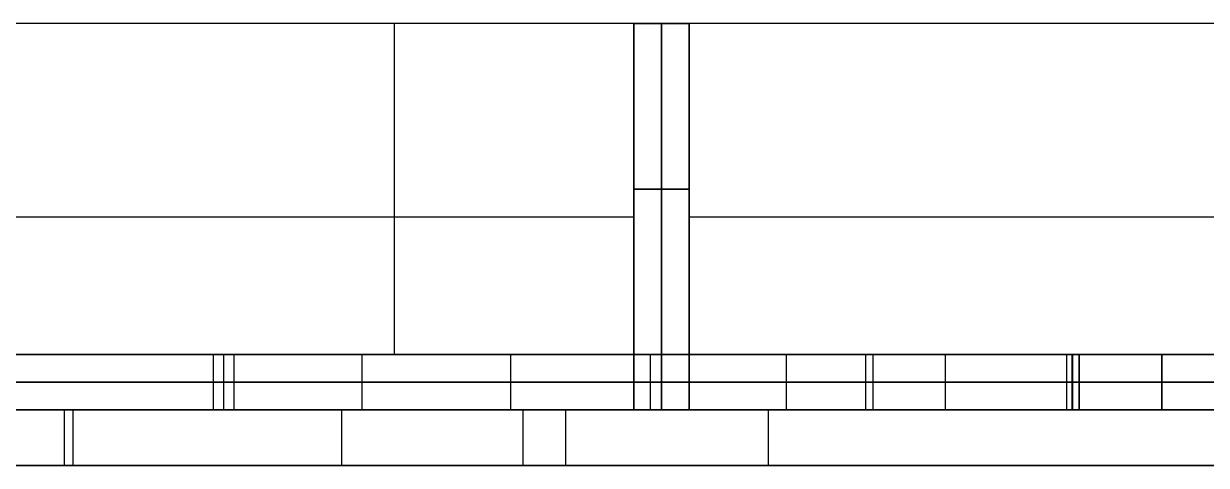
# Model space of a CAD drawing. Header units: millimetres. Extents: x -1533 to 16534, y -9814 to -2517.
# Drawn here: x -950.5 to -609.1, y -9092.5 to -8965 of the extents above; entities that cross this region are included whole.
import ezdxf

# ---------------------------------------------------------------- set-up
doc = ezdxf.new("R2010")
doc.units = ezdxf.units.MM
doc.header["$MEASUREMENT"] = 0
doc.layers.add('DM', color=7, linetype='Continuous', true_color=0xbf3f3f)
doc.layers.add('LINEAS', color=5, linetype='Continuous', true_color=0x0000ff)

msp = doc.modelspace()

# ---------------------------------------------------------------- linework, layer by layer
at = {"layer": 'DM'}
for p, q in [((-436.21209, -8964.96499, 921.95181), (-1250.67138, -8964.96499, 921.95181)), ((-436.21209, -8964.96499, 937.97438), (-1250.67138, -8964.96499, 937.97438)), ((-436.21209, -8964.96499, 929.9631), (-1250.67138, -8964.96499, 929.9631)), ((-843.44173, -8964.96499, 921.95181), (-843.44173, -8964.96499, 937.97438)), ((-843.44173, -9060.48257, 921.95181), (-843.44173, -8964.96499, 921.95181)), ((-843.44173, -9060.48257, 937.97438), (-843.44173, -8964.96499, 937.97438)), ((-774.40661, -9060.48257, 280.00891), (-774.40661, -8964.96499, 392.45534)), ((-774.40661, -8964.96499, 392.45534), (-758.38404, -8964.96499, 392.45534)), ((-774.40661, -8964.96499, 1115.26372), (-774.40661, -9060.48257, 1227.71014)), ((-758.38404, -8964.96499, 1115.26372), (-774.40661, -8964.96499, 1115.26372)), ((-774.40661, -8964.96499, 392.45534), (-774.40661, -8964.96499, 921.95181)), ((-758.38404, -8964.96499, 921.95181), (-774.40661, -8964.96499, 921.95181)), ((-758.38404, -8964.96499, 937.97438), (-774.40661, -8964.96499, 937.97438)), ((-774.40661, -9012.72378, 921.95181), (-774.40661, -8964.96499, 921.95181)), ((-774.40661, -9012.72378, 937.97438), (-774.40661, -8964.96499, 937.97438)), ((-774.40661, -8964.96499, 937.97438), (-774.40661, -8964.96499, 1115.26372)), ((-774.40661, -8964.96499, 753.85953), (-758.38404, -8964.96499, 753.85953)), ((-774.40661, -9060.48257, 753.85953), (-774.40661, -8964.96499, 753.85953)), ((-766.39533, -8964.96499, 392.45534), (-766.39533, -9060.48257, 280.00891)), ((-766.39533, -9060.48257, 1227.71014), (-766.39533, -8964.96499, 1115.26372)), ((-766.39533, -8964.96499, 937.97438), (-766.39533, -8964.96499, 1115.26372)), ((-766.39533, -8964.96499, 392.45534), (-766.39533, -8964.96499, 921.95181)), ((-758.38404, -8964.96499, 392.45534), (-758.38404, -9060.48257, 280.00891)), ((-758.38404, -9060.48257, 1227.71014), (-758.38404, -8964.96499, 1115.26372)), ((-758.38404, -8964.96499, 392.45534), (-758.38404, -8964.96499, 921.95181)), ((-758.38404, -9012.72378, 921.95181), (-758.38404, -8964.96499, 921.95181)), ((-758.38404, -9012.72378, 937.97438), (-758.38404, -8964.96499, 937.97438)), ((-758.38404, -8964.96499, 937.97438), (-758.38404, -8964.96499, 1115.26372)), ((-758.38404, -9060.48257, 753.85953), (-758.38404, -8964.96499, 753.85953)), ((-774.40661, -9012.72378, 921.95181), (-758.38404, -9012.72378, 921.95181)), ((-774.40661, -9060.48257, 921.95181), (-774.40661, -9012.72378, 921.95181)), ((-758.38404, -9012.72378, 937.97438), (-774.40661, -9012.72378, 937.97438)), ((-774.40661, -9012.72378, 937.97438), (-774.40661, -9060.48257, 937.97438)), ((-774.40661, -9012.72378, 921.95181), (-774.40661, -9012.72378, 937.97438)), ((-774.40661, -9012.72378, 929.9631), (-758.38404, -9012.72378, 929.9631)), ((-774.40661, -9060.48257, 929.9631), (-774.40661, -9012.72378, 929.9631)), ((-774.40661, -9012.72378, 921.95181), (-758.38404, -9012.72378, 921.95181)), ((-758.38404, -9012.72378, 937.97438), (-774.40661, -9012.72378, 937.97438)), ((-774.40661, -9060.48257, 921.95181), (-774.40661, -9012.72378, 921.95181)), ((-774.40661, -9012.72378, 937.97438), (-774.40661, -9060.48257, 937.97438)), ((-774.40661, -9012.72378, 921.95181), (-774.40661, -9012.72378, 937.97438)), ((-774.40661, -9012.72378, 336.23213), (-758.38404, -9012.72378, 336.23213)), ((-774.40661, -9012.72378, 1171.48693), (-758.38404, -9012.72378, 1171.48693)), ((-774.40661, -9012.72378, 929.9631), (-758.38404, -9012.72378, 929.9631)), ((-758.38404, -9012.72378, 937.97438), (-774.40661, -9012.72378, 937.97438)), ((-774.40661, -9012.72378, 937.97438), (-774.40661, -9060.48257, 937.97438)), ((-766.39533, -9012.72378, 937.97438), (-766.39533, -9012.72378, 921.95181)), ((-766.39533, -9012.72378, 937.97438), (-766.39533, -9012.72378, 921.95181)), ((-758.38404, -9012.72378, 921.95181), (-758.38404, -9060.48257, 921.95181)), ((-758.38404, -9060.48257, 937.97438), (-758.38404, -9012.72378, 937.97438)), ((-758.38404, -9012.72378, 921.95181), (-758.38404, -9012.72378, 937.97438)), ((-758.38404, -9012.72378, 929.9631), (-758.38404, -9060.48257, 929.9631)), ((-758.38404, -9012.72378, 921.95181), (-758.38404, -9060.48257, 921.95181)), ((-758.38404, -9060.48257, 937.97438), (-758.38404, -9012.72378, 937.97438)), ((-758.38404, -9012.72378, 921.95181), (-758.38404, -9012.72378, 937.97438)), ((-758.38404, -9060.48257, 937.97438), (-758.38404, -9012.72378, 937.97438)), ((-1324.65061, -9020.73506, 921.95181), (-774.40661, -9020.73506, 921.95181)), ((-1324.65061, -9020.73506, 937.97438), (-774.40661, -9020.73506, 937.97438)), ((-774.40661, -9020.73506, 326.80098), (-774.40661, -9020.73506, 921.95181)), ((-774.40661, -9020.73506, 937.97438), (-774.40661, -9020.73506, 1180.91808)), ((-774.40661, -9020.73506, 921.95181), (-774.40661, -9020.73506, 937.97438)), ((-758.38404, -9020.73506, 921.95181), (-362.23286, -9020.73506, 921.95181)), ((-758.38404, -9020.73506, 937.97438), (-362.23286, -9020.73506, 937.97438)), ((-758.38404, -9020.73506, 937.97438), (-758.38404, -9020.73506, 1180.91808)), ((-758.38404, -9020.73506, 921.95181), (-758.38404, -9020.73506, 937.97438)), ((-758.38404, -9020.73506, 326.80098), (-758.38404, -9020.73506, 921.95181)), ((-774.40661, -9036.60317, 937.97438), (-774.40661, -9036.60317, 921.95181)), ((-758.38404, -9036.60317, 937.97438), (-758.38404, -9036.60317, 921.95181)), ((-1139.49055, -9060.48257, 1048.19949), (-774.40661, -9060.48257, 1048.19949)), ((-889.68138, -9060.48257, 807.89781), (-1139.49055, -9060.48257, 807.89781)), ((-645.84716, -9060.48257, 1048.19949), (-1139.49055, -9060.48257, 1048.19949)), ((-1026.04756, -9060.48257, 921.95181), (-895.81543, -9060.48257, 921.95181)), ((-1026.04756, -9060.48257, 937.97438), (-895.81543, -9060.48257, 937.97438)), ((-1026.04756, -9060.48257, 921.95181), (-895.81543, -9060.48257, 921.95181)), ((-1026.04756, -9060.48257, 937.97438), (-895.81543, -9060.48257, 937.97438)), ((-1026.04756, -9060.48257, 929.9631), (-895.81543, -9060.48257, 929.9631)), ((-895.81543, -9060.48257, 937.97438), (-895.81543, -9076.50514, 937.97438)), ((-895.81543, -9060.48257, 921.95181), (-895.81543, -9076.50514, 921.95181)), ((-895.81543, -9060.48257, 921.95181), (-809.97277, -9060.48257, 921.95181)), ((-809.97277, -9060.48257, 937.97438), (-895.81543, -9060.48257, 937.97438)), ((-895.81543, -9060.48257, 937.97438), (-895.81543, -9060.48257, 921.95181)), ((-895.81543, -9060.48257, 929.9631), (-895.81543, -9076.50514, 929.9631)), ((-895.81543, -9060.48257, 937.97438), (-895.81543, -9076.50514, 937.97438)), ((-895.81543, -9060.48257, 921.95181), (-895.81543, -9076.50514, 921.95181)), ((-895.81543, -9060.48257, 937.97438), (-895.81543, -9060.48257, 921.95181)), ((-895.81543, -9060.48257, 921.95181), (-809.97277, -9060.48257, 921.95181)), ((-809.97277, -9060.48257, 937.97438), (-895.81543, -9060.48257, 937.97438)), ((-895.81543, -9060.48257, 929.9631), (-895.81543, -9076.50514, 929.9631)), ((-809.97277, -9060.48257, 921.95181), (-895.81543, -9060.48257, 921.95181)), ((-895.81543, -9060.48257, 921.95181), (-895.81543, -9060.48257, 937.97438)), ((-895.81543, -9060.48257, 937.97438), (-809.97277, -9060.48257, 937.97438)), ((-892.65637, -9076.50514, 1048.19949), (-892.65637, -9060.48257, 1048.19949)), ((-892.65637, -9060.48257, 807.89781), (-892.65637, -9060.48257, 921.95181)), ((-892.65637, -9060.48257, 937.97438), (-892.65637, -9060.48257, 1048.19949)), ((-889.68138, -9076.50514, 548.07054), (-889.68138, -9060.48257, 548.07054)), ((-889.68138, -9076.50514, 807.89781), (-889.68138, -9060.48257, 807.89781)), ((-889.68138, -9060.48257, 548.07054), (-889.68138, -9060.48257, 807.89781)), ((-774.40661, -9060.48257, 548.07054), (-889.68138, -9060.48257, 548.07054)), ((-889.68138, -9076.50514, 677.98417), (-889.68138, -9060.48257, 677.98417)), ((-774.40661, -9060.48257, 798.13501), (-889.68138, -9060.48257, 798.13501)), ((-852.8941, -9060.48257, 937.97438), (-852.8941, -9076.50514, 937.97438)), ((-852.8941, -9060.48257, 921.95181), (-852.8941, -9076.50514, 921.95181)), ((-852.8941, -9060.48257, 937.97438), (-852.8941, -9076.50514, 937.97438)), ((-852.8941, -9060.48257, 921.95181), (-852.8941, -9076.50514, 921.95181)), ((-809.97277, -9060.48257, 937.97438), (-809.97277, -9076.50514, 937.97438)), ((-809.97277, -9060.48257, 921.95181), (-809.97277, -9076.50514, 921.95181)), ((-809.97277, -9060.48257, 921.95181), (-774.40661, -9060.48257, 921.95181)), ((-809.97277, -9060.48257, 937.97438), (-774.40661, -9060.48257, 937.97438)), ((-809.97277, -9060.48257, 921.95181), (-809.97277, -9060.48257, 937.97438)), ((-809.97277, -9060.48257, 929.9631), (-809.97277, -9076.50514, 929.9631)), ((-809.97277, -9060.48257, 937.97438), (-809.97277, -9076.50514, 937.97438)), ((-809.97277, -9060.48257, 921.95181), (-809.97277, -9076.50514, 921.95181)), ((-809.97277, -9060.48257, 921.95181), (-809.97277, -9060.48257, 937.97438)), ((-809.97277, -9060.48257, 921.95181), (-774.40661, -9060.48257, 921.95181)), ((-809.97277, -9060.48257, 937.97438), (-774.40661, -9060.48257, 937.97438)), ((-809.97277, -9060.48257, 929.9631), (-809.97277, -9076.50514, 929.9631)), ((-809.97277, -9060.48257, 929.9631), (-774.40661, -9060.48257, 929.9631)), ((-809.97277, -9060.48257, 937.97438), (-809.97277, -9060.48257, 921.95181)), ((-774.40661, -9076.50514, 594.79215), (-774.40661, -9060.48257, 594.79215)), ((-774.40661, -9076.50514, 674.25605), (-774.40661, -9060.48257, 674.25605)), ((-774.40661, -9076.50514, 854.17432), (-774.40661, -9060.48257, 854.17432)), ((-774.40661, -9076.50514, 974.11983), (-774.40661, -9060.48257, 974.11983)), ((-774.40661, -9076.50514, 1048.19949), (-774.40661, -9060.48257, 1048.19949)), ((-774.40661, -9060.48257, 548.07054), (-774.40661, -9076.50514, 548.07054)), ((-774.40661, -9060.48257, 594.79215), (-774.40661, -9060.48257, 548.07054)), ((-774.40661, -9060.48257, 594.79215), (-774.40661, -9060.48257, 674.25605)), ((-774.40661, -9060.48257, 854.17432), (-774.40661, -9060.48257, 674.25605)), ((-774.40661, -9060.48257, 854.17432), (-774.40661, -9060.48257, 921.95181)), ((-774.40661, -9060.48257, 1048.19949), (-774.40661, -9060.48257, 974.11983)), ((-774.40661, -9060.48257, 974.11983), (-758.38404, -9060.48257, 974.11983)), ((-758.38404, -9060.48257, 594.79215), (-774.40661, -9060.48257, 594.79215)), ((-774.40661, -9060.48257, 674.25605), (-758.38404, -9060.48257, 674.25605)), ((-758.38404, -9060.48257, 854.17432), (-774.40661, -9060.48257, 854.17432)), ((-758.38404, -9060.48257, 1048.19949), (-774.40661, -9060.48257, 1048.19949)), ((-758.38404, -9060.48257, 548.07054), (-774.40661, -9060.48257, 548.07054)), ((-774.40661, -9060.48257, 937.97438), (-774.40661, -9060.48257, 974.11983)), ((-774.40661, -9060.48257, 937.97438), (-774.40661, -9060.48257, 921.95181)), ((-774.40661, -9076.50514, 634.5241), (-774.40661, -9060.48257, 634.5241)), ((-774.40661, -9076.50514, 914.14707), (-774.40661, -9060.48257, 914.14707)), ((-758.38404, -9060.48257, 798.13501), (-774.40661, -9060.48257, 798.13501)), ((-774.40661, -9060.48257, 937.97438), (-774.40661, -9060.48257, 921.95181)), ((-758.38404, -9060.48257, 280.00891), (-774.40661, -9060.48257, 280.00891)), ((-774.40661, -9060.48257, 1227.71014), (-758.38404, -9060.48257, 1227.71014)), ((-774.40661, -9076.50514, 280.00891), (-774.40661, -9060.48257, 280.00891)), ((-774.40661, -9076.50514, 1048.19949), (-774.40661, -9060.48257, 1048.19949)), ((-774.40661, -9060.48257, 1048.19949), (-774.40661, -9060.48257, 974.11983)), ((-774.40661, -9060.48257, 548.07054), (-774.40661, -9076.50514, 548.07054)), ((-758.38404, -9060.48257, 1048.19949), (-774.40661, -9060.48257, 1048.19949)), ((-758.38404, -9060.48257, 548.07054), (-774.40661, -9060.48257, 548.07054)), ((-774.40661, -9076.50514, 594.79215), (-774.40661, -9060.48257, 594.79215)), ((-774.40661, -9076.50514, 674.25605), (-774.40661, -9060.48257, 674.25605)), ((-758.38404, -9060.48257, 594.79215), (-774.40661, -9060.48257, 594.79215)), ((-774.40661, -9060.48257, 674.25605), (-758.38404, -9060.48257, 674.25605)), ((-774.40661, -9060.48257, 594.79215), (-774.40661, -9060.48257, 548.07054)), ((-774.40661, -9060.48257, 594.79215), (-774.40661, -9060.48257, 674.25605)), ((-774.40661, -9076.50514, 854.17432), (-774.40661, -9060.48257, 854.17432)), ((-774.40661, -9076.50514, 974.11983), (-774.40661, -9060.48257, 974.11983)), ((-758.38404, -9060.48257, 854.17432), (-774.40661, -9060.48257, 854.17432)), ((-774.40661, -9060.48257, 974.11983), (-758.38404, -9060.48257, 974.11983)), ((-774.40661, -9060.48257, 854.17432), (-774.40661, -9060.48257, 674.25605)), ((-774.40661, -9060.48257, 854.17432), (-774.40661, -9060.48257, 921.95181)), ((-774.40661, -9060.48257, 1227.71014), (-774.40661, -9076.50514, 1227.71014)), ((-774.40661, -9060.48257, 937.97438), (-774.40661, -9060.48257, 974.11983)), ((-774.40661, -9060.48257, 937.97438), (-774.40661, -9060.48257, 921.95181)), ((-774.40661, -9076.50514, 634.5241), (-774.40661, -9060.48257, 634.5241)), ((-774.40661, -9076.50514, 914.14707), (-774.40661, -9060.48257, 914.14707)), ((-758.38404, -9060.48257, 798.13501), (-774.40661, -9060.48257, 798.13501)), ((-774.40661, -9060.48257, 937.97438), (-758.38404, -9060.48257, 937.97438)), ((-774.40661, -9076.50514, 1048.19949), (-774.40661, -9060.48257, 1048.19949)), ((-774.40661, -9060.48257, 1048.19949), (-774.40661, -9060.48257, 548.07054)), ((-774.40661, -9060.48257, 548.07054), (-774.40661, -9076.50514, 548.07054)), ((-769.53054, -9076.50514, 548.07054), (-769.53054, -9060.48257, 548.07054)), ((-766.39533, -9076.50514, 594.79215), (-766.39533, -9060.48257, 594.79215)), ((-766.39533, -9076.50514, 674.25605), (-766.39533, -9060.48257, 674.25605)), ((-766.39533, -9076.50514, 854.17432), (-766.39533, -9060.48257, 854.17432)), ((-766.39533, -9076.50514, 974.11983), (-766.39533, -9060.48257, 974.11983)), ((-766.39533, -9060.48257, 1227.71014), (-766.39533, -9076.50514, 1227.71014)), ((-766.39533, -9076.50514, 594.79215), (-766.39533, -9060.48257, 594.79215)), ((-766.39533, -9076.50514, 674.25605), (-766.39533, -9060.48257, 674.25605)), ((-766.39533, -9076.50514, 854.17432), (-766.39533, -9060.48257, 854.17432)), ((-766.39533, -9076.50514, 974.11983), (-766.39533, -9060.48257, 974.11983)), ((-766.39533, -9076.50514, 280.00891), (-766.39533, -9060.48257, 280.00891)), ((-649.37969, -9060.48257, 548.07054), (-758.38404, -9060.48257, 548.07054)), ((-758.38404, -9076.50514, 594.79215), (-758.38404, -9060.48257, 594.79215)), ((-758.38404, -9076.50514, 674.25605), (-758.38404, -9060.48257, 674.25605)), ((-758.38404, -9076.50514, 854.17432), (-758.38404, -9060.48257, 854.17432)), ((-758.38404, -9076.50514, 974.11983), (-758.38404, -9060.48257, 974.11983)), ((-758.38404, -9076.50514, 1048.19949), (-758.38404, -9060.48257, 1048.19949)), ((-758.38404, -9060.48257, 548.07054), (-758.38404, -9076.50514, 548.07054)), ((-758.38404, -9060.48257, 594.79215), (-758.38404, -9060.48257, 548.07054)), ((-758.38404, -9060.48257, 674.25605), (-758.38404, -9060.48257, 594.79215)), ((-758.38404, -9060.48257, 854.17432), (-758.38404, -9060.48257, 674.25605)), ((-758.38404, -9060.48257, 974.11983), (-758.38404, -9060.48257, 937.97438)), ((-758.38404, -9060.48257, 1048.19949), (-758.38404, -9060.48257, 974.11983)), ((-758.38404, -9060.48257, 1048.19949), (-645.82218, -9060.48257, 1048.19949)), ((-758.38404, -9060.48257, 921.95181), (-730.37813, -9060.48257, 921.95181)), ((-758.38404, -9060.48257, 937.97438), (-730.37813, -9060.48257, 937.97438)), ((-758.38404, -9060.48257, 921.95181), (-758.38404, -9060.48257, 854.17432)), ((-758.38404, -9060.48257, 921.95181), (-758.38404, -9060.48257, 937.97438)), ((-758.38404, -9076.50514, 634.5241), (-758.38404, -9060.48257, 634.5241)), ((-758.38404, -9076.50514, 914.14707), (-758.38404, -9060.48257, 914.14707)), ((-647.60094, -9060.48257, 798.13501), (-758.38404, -9060.48257, 798.13501)), ((-758.38404, -9060.48257, 921.95181), (-758.38404, -9060.48257, 937.97438)), ((-758.38404, -9060.48257, 921.95181), (-730.37813, -9060.48257, 921.95181)), ((-758.38404, -9060.48257, 937.97438), (-730.37813, -9060.48257, 937.97438)), ((-758.38404, -9060.48257, 929.9631), (-730.37813, -9060.48257, 929.9631)), ((-758.38404, -9076.50514, 280.00891), (-758.38404, -9060.48257, 280.00891)), ((-758.38404, -9076.50514, 1048.19949), (-758.38404, -9060.48257, 1048.19949)), ((-758.38404, -9060.48257, 1048.19949), (-758.38404, -9060.48257, 974.11983)), ((-758.38404, -9060.48257, 548.07054), (-758.38404, -9076.50514, 548.07054)), ((-758.38404, -9076.50514, 594.79215), (-758.38404, -9060.48257, 594.79215)), ((-758.38404, -9076.50514, 674.25605), (-758.38404, -9060.48257, 674.25605)), ((-758.38404, -9060.48257, 594.79215), (-758.38404, -9060.48257, 548.07054)), ((-758.38404, -9060.48257, 674.25605), (-758.38404, -9060.48257, 594.79215)), ((-758.38404, -9076.50514, 854.17432), (-758.38404, -9060.48257, 854.17432)), ((-758.38404, -9076.50514, 974.11983), (-758.38404, -9060.48257, 974.11983)), ((-758.38404, -9060.48257, 854.17432), (-758.38404, -9060.48257, 674.25605)), ((-758.38404, -9060.48257, 974.11983), (-758.38404, -9060.48257, 937.97438)), ((-758.38404, -9060.48257, 1227.71014), (-758.38404, -9076.50514, 1227.71014)), ((-758.38404, -9060.48257, 921.95181), (-758.38404, -9060.48257, 854.17432)), ((-758.38404, -9060.48257, 921.95181), (-758.38404, -9060.48257, 937.97438)), ((-758.38404, -9076.50514, 634.5241), (-758.38404, -9060.48257, 634.5241)), ((-758.38404, -9076.50514, 914.14707), (-758.38404, -9060.48257, 914.14707)), ((-730.37813, -9060.48257, 937.97438), (-730.37813, -9076.50514, 937.97438)), ((-730.37813, -9060.48257, 921.95181), (-730.37813, -9076.50514, 921.95181)), ((-730.37813, -9060.48257, 921.95181), (-684.52302, -9060.48257, 921.95181)), ((-730.37813, -9060.48257, 937.97438), (-730.37813, -9060.48257, 921.95181)), ((-684.52302, -9060.48257, 937.97438), (-730.37813, -9060.48257, 937.97438)), ((-730.37813, -9060.48257, 929.9631), (-730.37813, -9076.50514, 929.9631)), ((-730.37813, -9060.48257, 937.97438), (-730.37813, -9076.50514, 937.97438)), ((-730.37813, -9060.48257, 921.95181), (-730.37813, -9076.50514, 921.95181)), ((-730.37813, -9060.48257, 937.97438), (-730.37813, -9060.48257, 921.95181)), ((-730.37813, -9060.48257, 921.95181), (-684.52302, -9060.48257, 921.95181)), ((-684.52302, -9060.48257, 937.97438), (-730.37813, -9060.48257, 937.97438)), ((-730.37813, -9060.48257, 929.9631), (-730.37813, -9076.50514, 929.9631)), ((-684.52302, -9060.48257, 921.95181), (-730.37813, -9060.48257, 921.95181)), ((-730.37813, -9060.48257, 921.95181), (-730.37813, -9060.48257, 937.97438)), ((-730.37813, -9060.48257, 937.97438), (-684.52302, -9060.48257, 937.97438)), ((-707.45058, -9060.48257, 937.97438), (-707.45058, -9076.50514, 937.97438)), ((-707.45058, -9060.48257, 921.95181), (-707.45058, -9076.50514, 921.95181)), ((-707.45058, -9060.48257, 937.97438), (-707.45058, -9076.50514, 937.97438)), ((-707.45058, -9060.48257, 921.95181), (-707.45058, -9076.50514, 921.95181)), ((-705.32566, -9076.50514, -804.87119), (-705.32566, -9060.48257, -804.87119)), ((-465.02397, -9060.48257, -804.87119), (-705.32566, -9060.48257, -804.87119)), ((-705.32566, -9076.50514, 548.07054), (-705.32566, -9060.48257, 548.07054)), ((-705.32566, -9060.48257, -804.87119), (-705.32566, -9060.48257, 548.07054)), ((-705.32566, -9060.48257, 548.07054), (-590.92693, -9060.48257, 548.07054)), ((-684.52302, -9060.48257, 937.97438), (-684.52302, -9076.50514, 937.97438)), ((-684.52302, -9060.48257, 921.95181), (-684.52302, -9076.50514, 921.95181)), ((-684.52302, -9060.48257, 921.95181), (-646.7202, -9060.48257, 921.95181)), ((-684.52302, -9060.48257, 937.97438), (-646.60623, -9060.48257, 937.97438)), ((-684.52302, -9060.48257, 921.95181), (-684.52302, -9060.48257, 937.97438)), ((-684.52302, -9060.48257, 929.9631), (-684.52302, -9076.50514, 929.9631)), ((-684.52302, -9060.48257, 937.97438), (-684.52302, -9076.50514, 937.97438)), ((-684.52302, -9060.48257, 921.95181), (-684.52302, -9076.50514, 921.95181)), ((-684.52302, -9060.48257, 921.95181), (-684.52302, -9060.48257, 937.97438)), ((-684.52302, -9060.48257, 921.95181), (-645.84716, -9060.48257, 921.95181)), ((-684.52302, -9060.48257, 937.97438), (-645.84716, -9060.48257, 937.97438)), ((-684.52302, -9060.48257, 929.9631), (-684.52302, -9076.50514, 929.9631)), ((-684.52302, -9060.48257, 929.9631), (-645.84716, -9060.48257, 929.9631)), ((-684.52302, -9060.48257, 937.97438), (-684.52302, -9060.48257, 921.95181)), ((-649.37969, -9076.50514, 548.07054), (-649.37969, -9060.48257, 548.07054)), ((-646.7202, -9060.48257, 921.95181), (-649.37969, -9060.48257, 548.07054)), ((-647.60094, -9076.50514, 798.13501), (-647.60094, -9060.48257, 798.13501)), ((-646.60623, -9060.48257, 937.97438), (-646.7202, -9060.48257, 921.95181)), ((-645.82218, -9060.48257, 1048.19949), (-646.60623, -9060.48257, 937.97438)), ((-645.84716, -9060.48257, 921.95181), (-645.84716, -9076.50514, 921.95181)), ((-645.84716, -9060.48257, 937.97438), (-645.84716, -9076.50514, 937.97438)), ((-645.84716, -9060.48257, 921.95181), (-645.84716, -9060.48257, 937.97438)), ((-645.84716, -9060.48257, 929.9631), (-645.84716, -9076.50514, 929.9631)), ((-645.84716, -9060.48257, 937.97438), (-309.50763, -9060.48257, 937.97438)), ((-645.84716, -9076.50514, 1048.19949), (-645.84716, -9060.48257, 1048.19949)), ((-645.82218, -9076.50514, 1048.19949), (-645.82218, -9060.48257, 1048.19949)), ((-621.92932, -9060.48257, 921.95181), (-428.81556, -9060.48257, 921.95181)), ((-621.92932, -9076.50514, 921.95181), (-621.92932, -9060.48257, 921.95181)), ((-621.92932, -9060.48257, 937.97438), (-621.92932, -9076.50514, 937.97438)), ((-621.92932, -9060.48257, 921.95181), (-621.92932, -9060.48257, 937.97438)), ((-428.81556, -9060.48257, 937.97438), (-621.92932, -9060.48257, 937.97438)), ((-621.92932, -9076.50514, 929.9631), (-621.92932, -9060.48257, 929.9631)), ((-621.92932, -9060.48257, 929.9631), (-428.81556, -9060.48257, 929.9631)), ((-889.68138, -9068.49385, 807.89781), (-1139.49055, -9068.49385, 807.89781)), ((-1139.49055, -9068.49385, 1048.19949), (-774.40661, -9068.49385, 1048.19949)), ((-809.97277, -9068.49385, 937.97438), (-895.81543, -9068.49385, 937.97438)), ((-895.81543, -9068.49385, 937.97438), (-895.81543, -9068.49385, 921.95181)), ((-895.81543, -9068.49385, 921.95181), (-809.97277, -9068.49385, 921.95181)), ((-809.97277, -9068.49385, 937.97438), (-895.81543, -9068.49385, 937.97438)), ((-895.81543, -9068.49385, 937.97438), (-895.81543, -9068.49385, 921.95181)), ((-895.81543, -9068.49385, 921.95181), (-809.97277, -9068.49385, 921.95181)), ((-889.68138, -9068.49385, 548.07054), (-889.68138, -9068.49385, 807.89781)), ((-774.40661, -9068.49385, 548.07054), (-889.68138, -9068.49385, 548.07054)), ((-809.97277, -9068.49385, 921.95181), (-809.97277, -9068.49385, 937.97438)), ((-809.97277, -9068.49385, 921.95181), (-809.97277, -9068.49385, 937.97438)), ((-758.38404, -9068.49385, 594.79215), (-774.40661, -9068.49385, 594.79215)), ((-774.40661, -9068.49385, 594.79215), (-774.40661, -9068.49385, 674.25605)), ((-774.40661, -9068.49385, 674.25605), (-758.38404, -9068.49385, 674.25605)), ((-758.38404, -9068.49385, 854.17432), (-774.40661, -9068.49385, 854.17432)), ((-774.40661, -9068.49385, 854.17432), (-774.40661, -9068.49385, 974.11983)), ((-774.40661, -9068.49385, 974.11983), (-758.38404, -9068.49385, 974.11983)), ((-774.40661, -9068.49385, 1048.19949), (-758.38404, -9068.49385, 1048.19949)), ((-758.38404, -9068.49385, 548.07054), (-774.40661, -9068.49385, 548.07054)), ((-758.38404, -9068.49385, 594.79215), (-774.40661, -9068.49385, 594.79215)), ((-774.40661, -9068.49385, 594.79215), (-774.40661, -9068.49385, 674.25605)), ((-774.40661, -9068.49385, 674.25605), (-758.38404, -9068.49385, 674.25605)), ((-758.38404, -9068.49385, 854.17432), (-774.40661, -9068.49385, 854.17432)), ((-774.40661, -9068.49385, 854.17432), (-774.40661, -9068.49385, 974.11983)), ((-774.40661, -9068.49385, 974.11983), (-758.38404, -9068.49385, 974.11983)), ((-758.38404, -9068.49385, 1048.19949), (-645.82218, -9068.49385, 1048.19949)), ((-649.37969, -9068.49385, 548.07054), (-758.38404, -9068.49385, 548.07054)), ((-758.38404, -9068.49385, 674.25605), (-758.38404, -9068.49385, 594.79215)), ((-758.38404, -9068.49385, 974.11983), (-758.38404, -9068.49385, 854.17432)), ((-758.38404, -9068.49385, 674.25605), (-758.38404, -9068.49385, 594.79215)), ((-758.38404, -9068.49385, 974.11983), (-758.38404, -9068.49385, 854.17432)), ((-684.52302, -9068.49385, 937.97438), (-730.37813, -9068.49385, 937.97438)), ((-730.37813, -9068.49385, 937.97438), (-730.37813, -9068.49385, 921.95181)), ((-730.37813, -9068.49385, 921.95181), (-684.52302, -9068.49385, 921.95181)), ((-684.52302, -9068.49385, 937.97438), (-730.37813, -9068.49385, 937.97438)), ((-730.37813, -9068.49385, 937.97438), (-730.37813, -9068.49385, 921.95181)), ((-730.37813, -9068.49385, 921.95181), (-684.52302, -9068.49385, 921.95181)), ((-684.52302, -9068.49385, 921.95181), (-684.52302, -9068.49385, 937.97438)), ((-684.52302, -9068.49385, 921.95181), (-684.52302, -9068.49385, 937.97438)), ((-645.82218, -9068.49385, 1048.19949), (-649.37969, -9068.49385, 548.07054)), ((-645.84716, -9068.49385, 937.97438), (-645.84716, -9068.49385, 921.95181)), ((-621.92932, -9068.49385, 937.97438), (-621.92932, -9068.49385, 921.95181)), ((-1139.49055, -9076.50514, 1048.19949), (-774.40661, -9076.50514, 1048.19949)), ((-889.68138, -9076.50514, 807.89781), (-1139.49055, -9076.50514, 807.89781)), ((-1139.49055, -9076.50514, 1048.19949), (-645.84716, -9076.50514, 1048.19949)), ((-1073.14542, -9076.50514, -804.87119), (-303.54371, -9076.50514, -804.87119)), ((-303.54371, -9076.50514, -631.96596), (-962.17954, -9076.50514, -631.96596)), ((-858.72077, -9076.50514, -148.45229), (-938.78079, -9076.50514, -600.63732)), ((-938.78079, -9076.50514, -600.63732), (-938.78079, -9092.52771, -600.63732)), ((-938.78079, -9076.50514, -600.63732), (-339.60372, -9076.50514, -600.63732)), ((-601.08399, -9076.50514, 722.27036), (-936.23933, -9076.50514, 722.27036)), ((-936.23933, -9076.50514, 722.27036), (-936.23933, -9092.52771, 722.27036)), ((-936.23933, -9076.50514, 722.27036), (-936.23933, -9076.50514, 426.15413)), ((-936.23933, -9076.50514, 426.15413), (-936.23933, -9092.52771, 426.15413)), ((-936.23933, -9076.50514, 1091.7199), (-936.23933, -9092.52771, 1091.7199)), ((-936.23933, -9076.50514, 1091.7199), (-936.23933, -9076.50514, 764.37739)), ((-936.23933, -9076.50514, 764.37739), (-936.23933, -9092.52771, 764.37739)), ((-936.23933, -9076.50514, 764.37739), (-602.82174, -9076.50514, 764.37739)), ((-809.97277, -9076.50514, 937.97438), (-895.81543, -9076.50514, 937.97438)), ((-895.81543, -9076.50514, 937.97438), (-895.81543, -9076.50514, 921.95181)), ((-895.81543, -9076.50514, 921.95181), (-809.97277, -9076.50514, 921.95181)), ((-809.97277, -9076.50514, 937.97438), (-895.81543, -9076.50514, 937.97438)), ((-895.81543, -9076.50514, 937.97438), (-895.81543, -9076.50514, 921.95181)), ((-895.81543, -9076.50514, 921.95181), (-809.97277, -9076.50514, 921.95181)), ((-809.97277, -9076.50514, 929.9631), (-895.81543, -9076.50514, 929.9631)), ((-892.65637, -9076.50514, 807.89781), (-892.65637, -9076.50514, 921.95181)), ((-892.65637, -9076.50514, 937.97438), (-892.65637, -9076.50514, 1048.19949)), ((-889.68138, -9076.50514, 548.07054), (-889.68138, -9076.50514, 807.89781)), ((-774.40661, -9076.50514, 548.07054), (-889.68138, -9076.50514, 548.07054)), ((-647.60094, -9076.50514, 798.13501), (-889.68138, -9076.50514, 798.13501)), ((-858.72077, -9076.50514, -148.45229), (-858.72077, -9092.52771, -148.45229)), ((-373.85863, -9076.50514, -148.45229), (-858.72077, -9076.50514, -148.45229)), ((-852.8941, -9076.50514, 937.97438), (-852.8941, -9076.50514, 921.95181)), ((-809.97277, -9076.50514, 921.95181), (-809.97277, -9076.50514, 937.97438)), ((-809.97277, -9076.50514, 921.95181), (-809.97277, -9076.50514, 937.97438)), ((-806.44066, -9076.50514, 1337.57264), (373.55934, -9076.50514, 1337.57264)), ((-806.44066, -9076.50514, 1337.57264), (-806.44066, -9092.52771, 1337.57264)), ((-383.96665, -9076.50514, 186.9848), (-794.07683, -9076.50514, 186.9848)), ((-794.07683, -9076.50514, 186.9848), (-794.07683, -9092.52771, 186.9848)), ((-794.07683, -9076.50514, 186.9848), (-794.07683, -9076.50514, -112.05386)), ((-794.07683, -9076.50514, -112.05386), (-794.07683, -9092.52771, -112.05386)), ((-794.07683, -9076.50514, -112.05386), (-383.96665, -9076.50514, -112.05386)), ((-758.38404, -9076.50514, 594.79215), (-774.40661, -9076.50514, 594.79215)), ((-774.40661, -9076.50514, 594.79215), (-774.40661, -9076.50514, 674.25605)), ((-774.40661, -9076.50514, 674.25605), (-758.38404, -9076.50514, 674.25605)), ((-758.38404, -9076.50514, 854.17432), (-774.40661, -9076.50514, 854.17432)), ((-774.40661, -9076.50514, 854.17432), (-774.40661, -9076.50514, 974.11983)), ((-774.40661, -9076.50514, 974.11983), (-758.38404, -9076.50514, 974.11983)), ((-774.40661, -9076.50514, 1048.19949), (-758.38404, -9076.50514, 1048.19949)), ((-758.38404, -9076.50514, 548.07054), (-774.40661, -9076.50514, 548.07054)), ((-774.40661, -9076.50514, 1227.71014), (-758.38404, -9076.50514, 1227.71014)), ((-774.40661, -9076.50514, 1227.71014), (-774.40661, -9076.50514, 1048.19949)), ((-774.40661, -9076.50514, 280.00891), (-758.38404, -9076.50514, 280.00891)), ((-774.40661, -9076.50514, 1048.19949), (-758.38404, -9076.50514, 1048.19949)), ((-758.38404, -9076.50514, 548.07054), (-774.40661, -9076.50514, 548.07054)), ((-774.40661, -9076.50514, 548.07054), (-774.40661, -9076.50514, 280.00891)), ((-758.38404, -9076.50514, 594.79215), (-774.40661, -9076.50514, 594.79215)), ((-774.40661, -9076.50514, 594.79215), (-774.40661, -9076.50514, 674.25605)), ((-774.40661, -9076.50514, 674.25605), (-758.38404, -9076.50514, 674.25605)), ((-758.38404, -9076.50514, 854.17432), (-774.40661, -9076.50514, 854.17432)), ((-774.40661, -9076.50514, 854.17432), (-774.40661, -9076.50514, 974.11983)), ((-774.40661, -9076.50514, 974.11983), (-758.38404, -9076.50514, 974.11983)), ((-774.40661, -9076.50514, 634.5241), (-758.38404, -9076.50514, 634.5241)), ((-774.40661, -9076.50514, 914.14707), (-758.38404, -9076.50514, 914.14707)), ((-758.38404, -9076.50514, 854.17432), (-774.40661, -9076.50514, 854.17432)), ((-774.40661, -9076.50514, 854.17432), (-774.40661, -9076.50514, 974.11983)), ((-774.40661, -9076.50514, 974.11983), (-758.38404, -9076.50514, 974.11983)), ((-758.38404, -9076.50514, 594.79215), (-774.40661, -9076.50514, 594.79215)), ((-774.40661, -9076.50514, 594.79215), (-774.40661, -9076.50514, 674.25605)), ((-774.40661, -9076.50514, 674.25605), (-758.38404, -9076.50514, 674.25605)), ((-766.39533, -9076.50514, 548.07054), (-766.39533, -9076.50514, 280.00891)), ((-766.39533, -9076.50514, 1227.71014), (-766.39533, -9076.50514, 1048.19949)), ((-766.39533, -9076.50514, 674.25605), (-766.39533, -9076.50514, 594.79215)), ((-766.39533, -9076.50514, 974.11983), (-766.39533, -9076.50514, 854.17432)), ((-649.37969, -9076.50514, 548.07054), (-758.38404, -9076.50514, 548.07054)), ((-758.38404, -9076.50514, 674.25605), (-758.38404, -9076.50514, 594.79215)), ((-758.38404, -9076.50514, 974.11983), (-758.38404, -9076.50514, 854.17432)), ((-758.38404, -9076.50514, 1048.19949), (-645.82218, -9076.50514, 1048.19949)), ((-758.38404, -9076.50514, 1227.71014), (-758.38404, -9076.50514, 1048.19949)), ((-758.38404, -9076.50514, 548.07054), (-758.38404, -9076.50514, 280.00891)), ((-758.38404, -9076.50514, 674.25605), (-758.38404, -9076.50514, 594.79215)), ((-758.38404, -9076.50514, 974.11983), (-758.38404, -9076.50514, 854.17432)), ((-758.38404, -9076.50514, 974.11983), (-758.38404, -9076.50514, 854.17432)), ((-758.38404, -9076.50514, 674.25605), (-758.38404, -9076.50514, 594.79215)), ((302.67692, -9076.50514, 225.47303), (-737.99243, -9076.50514, 225.47303)), ((302.67692, -9076.50514, 1292.401), (-737.99243, -9076.50514, 1292.401)), ((-735.55823, -9076.50514, 225.47303), (-735.55823, -9092.52771, 225.47303)), ((-735.55823, -9076.50514, 225.47303), (302.67692, -9076.50514, 225.47303)), ((302.67692, -9076.50514, 1292.401), (-735.55823, -9076.50514, 1292.401)), ((-735.55823, -9076.50514, 1292.401), (-735.55823, -9092.52771, 1292.401)), ((-684.52302, -9076.50514, 937.97438), (-730.37813, -9076.50514, 937.97438)), ((-730.37813, -9076.50514, 937.97438), (-730.37813, -9076.50514, 921.95181)), ((-730.37813, -9076.50514, 921.95181), (-684.52302, -9076.50514, 921.95181)), ((-684.52302, -9076.50514, 937.97438), (-730.37813, -9076.50514, 937.97438)), ((-730.37813, -9076.50514, 937.97438), (-730.37813, -9076.50514, 921.95181)), ((-730.37813, -9076.50514, 921.95181), (-684.52302, -9076.50514, 921.95181)), ((-684.52302, -9076.50514, 929.9631), (-730.37813, -9076.50514, 929.9631)), ((-707.45058, -9076.50514, 937.97438), (-707.45058, -9076.50514, 921.95181)), ((-465.02397, -9076.50514, -804.87119), (-705.32566, -9076.50514, -804.87119)), ((-705.32566, -9076.50514, -804.87119), (-705.32566, -9076.50514, 548.07054)), ((-705.32566, -9076.50514, 548.07054), (-590.92693, -9076.50514, 548.07054)), ((-684.52302, -9076.50514, 921.95181), (-684.52302, -9076.50514, 937.97438)), ((-684.52302, -9076.50514, 921.95181), (-684.52302, -9076.50514, 937.97438)), ((-645.82218, -9076.50514, 1048.19949), (-649.37969, -9076.50514, 548.07054)), ((-645.84716, -9076.50514, 921.95181), (-645.84716, -9076.50514, 937.97438)), ((-645.84716, -9076.50514, 921.95181), (-621.92932, -9076.50514, 921.95181)), ((-645.84716, -9076.50514, 937.97438), (-621.92932, -9076.50514, 937.97438)), ((-645.84716, -9076.50514, 929.9631), (-621.92932, -9076.50514, 929.9631)), ((-633.88824, -9076.50514, 921.95181), (-633.88824, -9076.50514, 937.97438)), ((-621.92932, -9076.50514, 937.97438), (-621.92932, -9076.50514, 921.95181)), ((-1073.14542, -9092.52771, -804.87119), (-303.54371, -9092.52771, -804.87119)), ((-303.54371, -9092.52771, -631.96596), (-962.17954, -9092.52771, -631.96596)), ((-858.72077, -9092.52771, -148.45229), (-938.78079, -9092.52771, -600.63732)), ((-938.78079, -9092.52771, -600.63732), (-339.60372, -9092.52771, -600.63732)), ((-601.08399, -9092.52771, 722.27036), (-936.23933, -9092.52771, 722.27036)), ((-936.23933, -9092.52771, 722.27036), (-936.23933, -9092.52771, 426.15413)), ((-936.23933, -9092.52771, 1091.7199), (-936.23933, -9092.52771, 764.37739)), ((-936.23933, -9092.52771, 764.37739), (-602.82174, -9092.52771, 764.37739)), ((-373.85863, -9092.52771, -148.45229), (-858.72077, -9092.52771, -148.45229)), ((-806.44066, -9092.52771, 1337.57264), (373.55934, -9092.52771, 1337.57264)), ((-383.96665, -9092.52771, 186.9848), (-794.07683, -9092.52771, 186.9848)), ((-794.07683, -9092.52771, 186.9848), (-794.07683, -9092.52771, -112.05386)), ((-794.07683, -9092.52771, -112.05386), (-383.96665, -9092.52771, -112.05386)), ((-735.55823, -9092.52771, 225.47303), (302.67692, -9092.52771, 225.47303)), ((302.67692, -9092.52771, 1292.401), (-735.55823, -9092.52771, 1292.401))]:
    msp.add_line(p, q, dxfattribs=at)
at = {"layer": 'DM', "color": 18, "true_color": 0x000000}
for p, q in [((-647.87765, -9076.50514, 759.23391), (-647.87765, -9060.48257, 759.23391)), ((-223.58082, -9060.48257, 759.23391), (-647.87765, -9060.48257, 759.23391)), ((-616.01638, -9060.48257, 921.95181), (-428.81556, -9060.48257, 921.95181)), ((214.99633, -9076.50514, 759.23391), (-647.87765, -9076.50514, 759.23391))]:
    msp.add_line(p, q, dxfattribs=at)
at = {"layer": 'DM', "color": 18, "true_color": 0x000000, "extrusion": (0, 1, -8.43224e-15)}
msp.add_circle((216.44066, 759.23391, -9068.49385), 431.43699, dxfattribs=at)
at = {"layer": 'DM', "extrusion": (0, 1, 0)}
for centre in [(540.95486, 1542.35652, -9076.50514), (540.95486, 1542.35652, -9092.52771)]:
    msp.add_circle(centre, 127.63681, dxfattribs=at)
at = {"layer": 'DM', "color": 18, "true_color": 0x000000, "extrusion": (0, 1, -1.26484e-14)}
msp.add_circle((216.44066, 759.23391, -9076.50514), 431.43699, dxfattribs=at)
at = {"layer": 'DM', "color": 18, "true_color": 0x000000, "extrusion": (-1.07481e-13, 1, -1.2491e-14)}
msp.add_arc((216.44066, 759.23391, -9060.48257), 431.43699, 0, 22.1574651, dxfattribs=at)
at = {"layer": 'DM', "color": 18, "true_color": 0x000000, "extrusion": (-6.27544e-15, 1, -1.46058e-14)}
msp.add_arc((216.44066, 759.23391, -9060.48257), 431.43699, 270.9482718, 0, dxfattribs=at)
at = {"layer": 'DM', "color": 18, "true_color": 0x000000, "extrusion": (-1.88922e-11, 1, 8.36958e-12)}
msp.add_arc((216.44066, 759.23391, -9060.48257), 431.43699, 22.1574651, 24.4746772, dxfattribs=at)
at = {"layer": 'DM', "extrusion": (0, 1, -1.00406e-14)}
msp.add_arc((737.99243, 426.15413, -9076.50514), 200.6811, 270, 360, dxfattribs=at)
at = {"layer": 'DM', "extrusion": (1.54734e-14, 1, 6.40927e-15)}
msp.add_arc((735.55823, 426.15413, -9076.50514), 200.6811, 270, 360, dxfattribs=at)
at = {"layer": 'DM', "extrusion": (6.40927e-15, 1, -1.54734e-14)}
for centre in [(735.55823, 1091.7199, -9076.50514), (735.55823, 1091.7199, -9092.52771)]:
    msp.add_arc(centre, 200.6811, 0, 90, dxfattribs=at)
at = {"layer": 'DM', "extrusion": (0, 1, -9.2491e-15)}
for centre in [(216.44066, 1337.57264, -9076.50514), (216.44066, 1337.57264, -9092.52771)]:
    msp.add_arc(centre, 590, 0, 180, dxfattribs=at)
at = {"layer": 'DM', "extrusion": (-6.40927e-15, 1, -1.54734e-14)}
msp.add_arc((735.55823, 426.15413, -9092.52771), 200.6811, 270, 360, dxfattribs=at)
at = {"layer": 'LINEAS'}
for p, q in [((-1073.14542, -9076.50514, -804.87119), (-303.54371, -9076.50514, -804.87119)), ((-303.54371, -9076.50514, -631.96596), (-962.17954, -9076.50514, -631.96596)), ((-339.60372, -9076.50514, -600.63732), (-938.78079, -9076.50514, -600.63732)), ((-938.78079, -9076.50514, -600.63732), (-858.72077, -9076.50514, -148.45229)), ((-602.82174, -9076.50514, 764.37739), (-936.23933, -9076.50514, 764.37739)), ((-936.23933, -9076.50514, 764.37739), (-936.23933, -9076.50514, 1091.7199)), ((-936.23933, -9076.50514, 426.15413), (-936.23933, -9076.50514, 722.27036)), ((-936.23933, -9076.50514, 722.27036), (-601.08399, -9076.50514, 722.27036)), ((-858.72077, -9076.50514, -148.45229), (-373.85863, -9076.50514, -148.45229)), ((-735.55823, -9076.50514, 1292.401), (302.67692, -9076.50514, 1292.401)), ((302.67692, -9076.50514, 225.47303), (-735.55823, -9076.50514, 225.47303))]:
    msp.add_line(p, q, dxfattribs=at)
at = {"layer": 'LINEAS', "extrusion": (0, 1, -1.00406e-14)}
msp.add_circle((540.95486, 1542.35652, -9076.50514), 127.63681, dxfattribs=at)
at = {"layer": 'LINEAS', "extrusion": (-1.80657e-33, 1, -1.00406e-14)}
msp.add_arc((735.55823, 1091.7199, -9076.50514), 200.6811, 0, 90, dxfattribs=at)
at = {"layer": 'LINEAS', "extrusion": (-1.60847e-33, 1, -1.00406e-14)}
msp.add_arc((735.55823, 426.15413, -9076.50514), 200.6811, 270, 360, dxfattribs=at)
at = {"layer": 'LINEAS', "extrusion": (0, 1, -1.00406e-14)}
msp.add_arc((216.44066, 1337.57264, -9076.50514), 590, 0, 180, dxfattribs=at)

doc.saveas('drawing.dxf')
